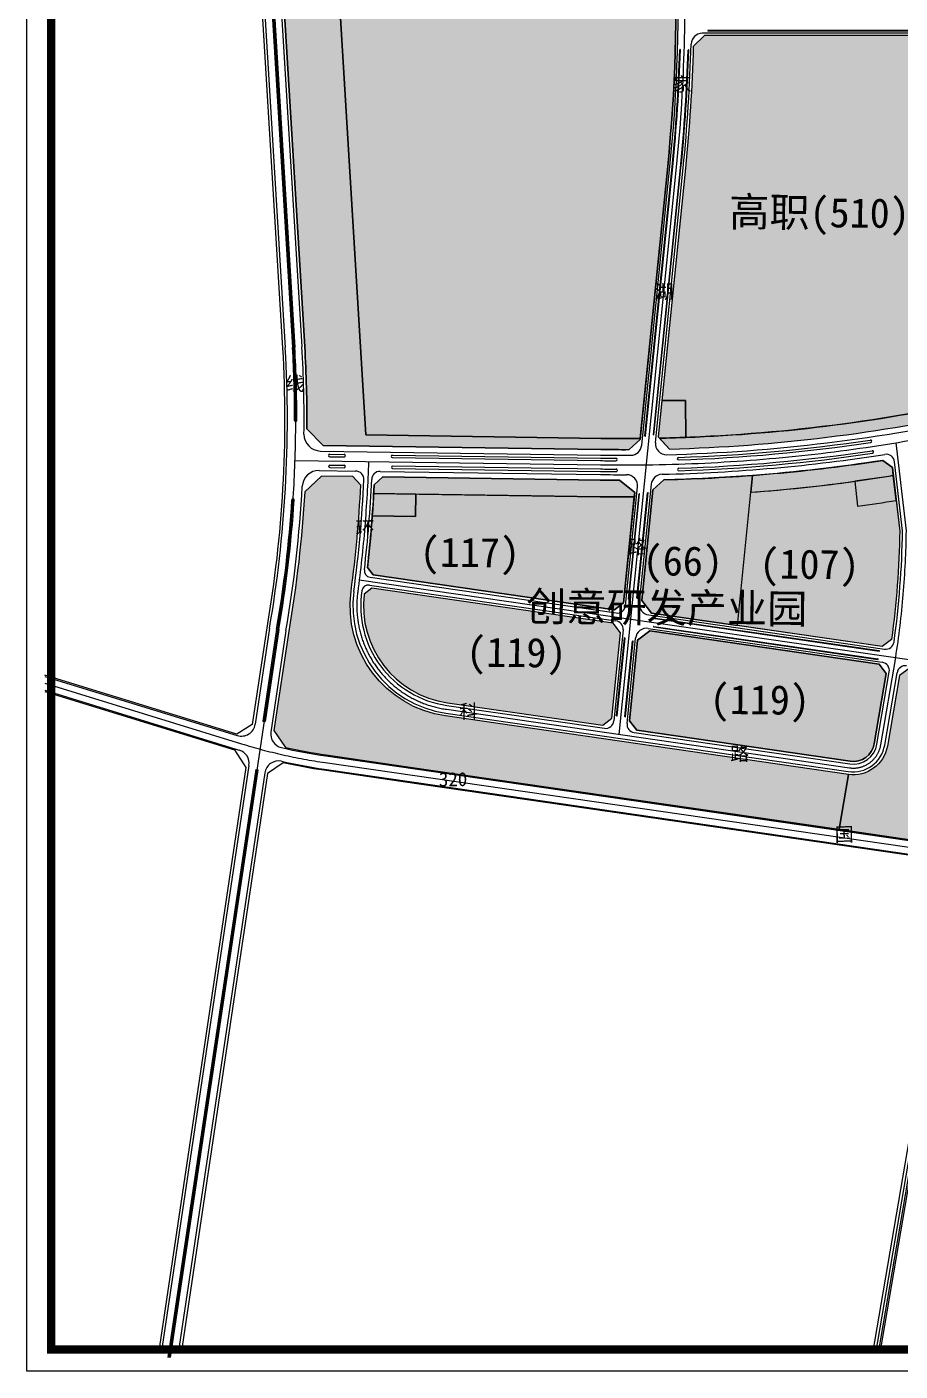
# Model space of a CAD drawing. Extents: x 2442 to 11417, y 1140 to 9206.
# Drawn here: x 2442 to 4011, y 2187 to 4603 of the extents above; entities that cross this region are included whole.
import ezdxf

# ---------------------------------------------------------------- set-up
doc = ezdxf.new("R2010")
doc.units = 0
doc.header["$LTSCALE"] = 1000
doc.header["$MEASUREMENT"] = 0
doc.linetypes.add('DASHDOT', pattern=[25.4, 12.7, -6.35, 0, -6.35])
for name, color, linetype in [('DIM2', 5, 'Continuous'), ('DL-ZX', 1, 'Continuous'), ('FGX', 212, 'Continuous'), ('RD-中线', 7, 'DASHDOT'), ('RD-侧石线', 5, 'Continuous'), ('RD-红线', 1, 'Continuous'), ('RD-绿线', 3, 'Continuous'), ('YD-A31', 231, 'Continuous'), ('YD-A35', 225, 'Continuous'), ('YD-B4', 12, 'Continuous'), ('YD-G1', 100, 'Continuous'), ('YD-G2', 94, 'Continuous'), ('YD-S4', 8, 'Continuous'), ('YD-U12', 144, 'Continuous'), ('路名', 7, 'Continuous')]:
    doc.layers.add(name, color=color, linetype=linetype)
doc.styles.add('黑体', font='simhei.ttf')

msp = doc.modelspace()

# ---------------------------------------------------------------- hatches: boundary and pattern name
at = {"layer": 'YD-A31'}
h = msp.add_hatch(color=256, dxfattribs=at)
edge = h.paths.add_edge_path()
edge.add_line((3558.585284545512, 5197.887576576709), (3509.135155843618, 5190.492437006981))
edge.add_line((3509.135155843618, 5190.49243700698), (3495.823913452194, 5279.502609605645))
edge.add_line((3495.823913452188, 5279.502609606111), (2969.610710485504, 5200.808778441872))
edge.add_line((2969.610710485562, 5200.808778441872), (3050.826518068214, 3869.657244376393))
edge.add_line((3050.826518068161, 3869.657244375927), (3473.213724212146, 3863.590166293617))
edge.add_arc((3515.618418771479, 6815.785636091588), 2952.500000002474, 269.1770724586641, 270.546703213423)
edge.add_line((3543.790070472653, 3863.420040834665), (3593.237200672465, 4352.417203145113))
edge.add_arc((624.3771106321674, 4652.626739585011), 2984.000000000568, 354.2259085061347, 370.0308786195967)
edge.add_arc((4563.233211290812, 5349.342333152264), 1016.000000001494, 188.5730148281504, 190.0308786196251, ccw=False)
msp.add_hatch(color=256, dxfattribs=at).paths.add_polyline_path([(4057.457015664057, 4587.616861819818), (3659.186792811452, 4587.61686181746), (3639.194554564418, 4568.176874188723, -0.01819516481727443), (3625.074842388854, 4349.197797930443), (3582.833538010555, 3931.461159022109), (3625.105280268719, 3931.859216208905), (3625.73166983243, 3865.33968302727, 0.0456264001239798), (4159.027055935872, 3934.244108431812, 0.01910047331727653), (4137.496531633828, 4066.926865055046, 0.002203088535694276), (4134.362494410832, 4082.116585676935, 0.001618776703882689), (4131.974429779491, 4093.259725606758), (4102.81886801019, 4227.18718957635, -0.04460732958945104)])
at = {"layer": 'YD-A35'}
h = msp.add_hatch(color=225, dxfattribs=at)
edge = h.paths.add_edge_path()
edge.add_arc((3515.618418779422, 6815.785636088871), 3102.499999997639, 277.7620589790832, 279.0554990185919)
edge.add_line((4003.924326803937, 3751.954114908836), (4010.249341163151, 3696.880891149918))
edge.add_arc((2412.25310929427, 3718.882135670405), 1598.147681482423, 352.20958613558923, 359.2112003846392, ccw=False)
edge.add_line((3995.650739691588, 3502.253522880126), (3978.634997697902, 3489.442259536278))
edge.add_line((3978.634997697964, 3489.442259535813), (3718.617363812791, 3527.175118872864))
edge.add_line((3718.617363812727, 3527.175118873329), (3742.84209618549, 3766.740596996499))
edge.add_arc((3515.618418773385, 6815.78563608695), 3057.49999999746, 274.2619694299257, 277.7798776300619)
edge.add_line((3929.504891962379, 3786.42856943192), (3934.640436027812, 3741.712312459601))
h = msp.add_hatch(color=225, dxfattribs=at)
edge = h.paths.add_edge_path()
edge.add_line((3140.352448293912, 3763.360482208958), (3139.77795624341, 3723.364607936624))
edge.add_line((3139.77795624341, 3723.364607936624), (3062.356348542757, 3724.476675092877))
edge.add_arc((703.3815243282243, 3898.17034627324), 2365.360799684876, 353.5237987503869, 355.78885386343865, ccw=False)
edge.add_line((3053.648461901799, 3631.380101259582), (3063.848540193989, 3618.151006786866))
edge.add_line((3063.848540193931, 3618.151006786865), (3497.561901133009, 3555.212024549429))
edge.add_line((3497.561901133067, 3555.21202454943), (3513.915507805828, 3567.981735107074))
edge.add_line((3513.915507805828, 3567.981735107073), (3533.164026692266, 3758.335979652645))
edge.add_arc((3515.61841877056, 6815.785636072022), 3057.499999983266, 269.17707245872623, 270.3287963370433, ccw=False)
edge.add_line((3471.70568257929, 3758.600996326875), (3140.352448293848, 3763.360482209423))
for points in [[(3495.145078414012, 3531.311356372265), (3061.411077281689, 3594.253333843474), (3047.774654685632, 3583.820074972078, 0.4073109622787364), (3197.222950512198, 3388.490178427678), (3476.603418923365, 3347.947451545017), (3492.957025595317, 3360.717162102187), (3508.480492696675, 3514.233277821658)], [(3985.917269204563, 3440.897835510158), (3973.594262394457, 3457.838568098366), (3561.077511484067, 3517.701571632394), (3539.272702587004, 3500.675290887783), (3524.655071337458, 3356.117251382008), (3537.990485620719, 3339.039172829543), (3921.465099437273, 3283.390663742952, 0.4069707687413057), (3964.381621994256, 3314.608947660121)]]:
    msp.add_hatch(color=225, dxfattribs=at).paths.add_polyline_path(points)
at = {"layer": 'YD-B4'}
msp.add_hatch(color=256, dxfattribs=at).paths.add_polyline_path([(3140.352448293961, 3763.36048220989), (3064.959136991753, 3764.443415357427, -0.004233193529557673), (3062.356348542693, 3724.476675093341), (3139.777956243357, 3723.364607936157)])
at = {"layer": 'YD-G1'}
msp.add_hatch(color=256, dxfattribs=at).paths.add_polyline_path([(3745.907665609859, 3797.056911478679, -0.0132188169069675), (3586.053416440369, 3789.105084544049), (3566.620145860315, 3771.122172294643), (3546.519389399462, 3572.339900603847), (3564.29994177522, 3549.569129202869), (3718.617363812727, 3527.175118873329)])
h = msp.add_hatch(color=256, dxfattribs=at)
edge = h.paths.add_edge_path()
edge.add_line((4092.727316166258, 3133.238839610737), (4121.670673075083, 3154.292780602499))
edge.add_line((4121.670673075083, 3154.292780602499), (4165.245526959803, 3409.82351908231))
edge.add_line((4165.245526959803, 3409.823519082311), (4148.814851214047, 3432.411162532645))
edge.add_line((4148.814851214043, 3432.41116253311), (4027.041801017258, 3450.082446227226))
edge.add_line((4027.04180101726, 3450.082446227226), (4009.67578687194, 3437.450081632448))
edge.add_line((4009.675786871943, 3437.450081631982), (3988.04009974086, 3310.574541791439))
edge.add_arc((3926.922365561946, 3320.996756952431), 62.00000000013843, 261.74307313457814, 350.3226184086337, ccw=False)
edge.add_line((3918.018405042745, 3259.639446979217), (3901.20321334423, 3161.0321547157))
edge.add_line((3901.203213344226, 3161.032154716165), (4092.727316166254, 3133.238839611202))
at = {"layer": 'YD-G2'}
h = msp.add_hatch(color=256, dxfattribs=at)
edge = h.paths.add_edge_path()
edge.add_line((2969.610710485449, 5200.808778441407), (3546.513272961409, 5287.083072954406))
edge.add_line((3546.513272961409, 5287.083072954405), (3526.30596168661, 5304.28352922657))
edge.add_line((3526.305961686612, 5304.283529226571), (2898.778017591547, 5210.438339093942))
edge.add_line((2898.778017591605, 5210.438339093942), (2870.934913630828, 5176.05693929113))
edge.add_line((2870.934913630774, 5176.056939290665), (2940.963080418267, 4028.274205591572))
edge.add_arc((703.3815243322351, 3898.170346273744), 2241.360799680825, -0.43938516227399305, 3.327708141860228, ccw=False)
edge.add_line((2944.676417982184, 3880.982151360487), (2973.959911887732, 3850.759276535691))
edge.add_line((2973.959911887787, 3850.759276536157), (3472.926478186837, 3843.592229157449))
edge.add_arc((3515.618418783488, 6815.78563608984), 2972.500000000874, 269.1770724584416, 270.1563566608777)
edge.add_line((3523.730178524678, 3843.296704342414), (3543.574198003202, 3861.285214716956))
edge.add_line((3543.574198003202, 3861.285214716956), (3543.790070472653, 3863.420040834665))
edge.add_arc((3515.618418771479, 6815.785636091588), 2952.500000002474, 269.17707245866416, 270.54670321342303, ccw=False)
edge.add_line((3473.213724212146, 3863.590166293617), (3050.826518068096, 3869.657244376857))
edge.add_line((3050.826518068036, 3869.657244376857), (2969.610710485396, 5200.80877844094))
for points in [[(4122.361155743059, 4231.441480370626, -0.04214966606295733), (4078.25539654764, 4568.533606808019), (4058.276418129213, 4587.616861820342), (4057.457015664173, 4587.616861819819, 0.04460732958944938), (4102.81886801019, 4227.18718957635), (4131.974429781738, 4093.259725597, -0.02292402563229012), (4159.027055935814, 3934.244108431811, -0.04963469878293929), (3578.521658993226, 3863.955791336897), (3596.698275860084, 3844.391635493696, 0.04775161387434537), (4158.913656457469, 3913.729901413661), (4178.307400887757, 3941.260729788074, 0.02227697291080162), (4151.516717514733, 4097.514016390348)], [(3998.784966510349, 3796.703600578541), (3997.143940398757, 3810.992358375316), (3979.941333598254, 3824.10375447785, -0.0194616509331208), (3745.907665609859, 3797.056911478679), (3742.842096185435, 3766.740596996033, 0.02107974483076103)], [(3024.249237280788, 3589.069305714054, 0.02039870655863223), (3041.719407693219, 3779.231969283991), (3027.300178255386, 3794.98743507563), (2971.145404504896, 3795.794030049461), (2940.932588732416, 3767.543134148073, -0.02815240625915162), (2912.092986437059, 3516.998585104364), (2885.506858630901, 3338.756950620435), (2906.146934584352, 3308.273955944189, 0.01889176761431053), (2979.400792532222, 3294.800932473993), (3122.110382334289, 3274.091410594714), (3901.203213344226, 3161.032154716165), (3918.018405042798, 3259.639446979683), (3193.77625611696, 3364.738961664868, -0.4107889933905592)], [(3506.363640348354, 3788.299781608805, -0.002826478982803102), (3472.136551617195, 3788.597902031126), (3080.983782502004, 3794.216335444968), (3065.787034133895, 3779.967470142745, -0.001643106301509118), (3064.959136991753, 3764.443415357427), (3471.705682579295, 3758.600996326409, 0.005025385741514705), (3533.164026692266, 3758.335979652646), (3533.9667051459, 3766.273902127131)]]:
    msp.add_hatch(color=256, dxfattribs=at).paths.add_polyline_path(points)
at = {"layer": 'YD-S4'}
msp.add_hatch(color=256, dxfattribs=at).paths.add_polyline_path([(3625.105280268905, 3931.859216207975), (3582.833538010545, 3931.461159023041), (3576.254216686782, 3866.396322211852), (3578.521658994041, 3863.955791336905, 0.003999241765524572), (3625.73166983243, 3865.33968302727)])
at = {"layer": 'YD-U12'}
msp.add_hatch(color=256, dxfattribs=at).paths.add_polyline_path([(3998.784966510291, 3796.70360057854, -0.005726915751329637), (3929.504891962379, 3786.42856943192), (3934.640436027812, 3741.712312459601, 0.005643756762126943), (4003.924326803995, 3751.954114908837)])

# ---------------------------------------------------------------- linework, layer by layer
at = {"layer": 'DL-ZX', "color": 0}
msp.add_lwpolyline([(2441.528672713594, 9205.760137742089), (10646.55832251512, 9205.760137742089), (10646.55832251512, 2187.230568736437), (2441.528672713594, 2187.230568736437)], close=True, dxfattribs=at)
at = {"layer": 'DL-ZX', "color": 7, "const_width": 15}
msp.add_lwpolyline([(10616.09890074283, 9151.603718733415), (2485.33138872683, 9151.603718733415), (2485.33138872683, 2226.168721266091), (10616.09890074283, 2226.168721266091)], close=True, dxfattribs=at)
at = {"layer": 'FGX'}
for points in [[(3558.585284545512, 5197.887576576709), (3509.135155843618, 5190.49243700698), (3509.135155843618, 5190.49243700698), (3495.823913452194, 5279.502609605645), (3495.823913452188, 5279.502609606111), (2969.610710485504, 5200.808778441871), (2969.610710485562, 5200.808778441872), (3050.826518068216, 3869.657244376393), (3050.826518068161, 3869.657244375927), (3473.213724212146, 3863.590166293617), (3473.213724212141, 3863.590166294082, 0.005976212697302445), (3543.790070472647, 3863.42004083513), (3543.790070472653, 3863.420040834665), (3593.237200672465, 4352.417203145113), (3593.237200672465, 4352.417203145113, 0.06907172312583726), (3562.763761722694, 5172.376572385646), (3562.763761722577, 5172.376572385645, -0.006361216601999641), (3558.585284545512, 5197.887576576709)], [(2870.934913630774, 5176.056939290665), (2940.963080418269, 4028.274205591572), (2940.963080418263, 4028.274205592038, -0.01643852580764472), (2944.676417982238, 3880.982151360954), (2944.676417982184, 3880.982151360487), (2973.959911887732, 3850.759276535691), (2973.959911887787, 3850.759276536157), (3472.926478186837, 3843.592229157449), (3472.926478186837, 3843.592229157449, 0.004272959416525003), (3523.730178524673, 3843.29670434288), (3523.730178524678, 3843.296704342414), (3543.574198003202, 3861.285214716956), (3543.574198003202, 3861.285214716956), (3543.790070472653, 3863.420040834665), (3543.790070472647, 3863.42004083513, -0.005976212697302445), (3473.213724212141, 3863.590166294082), (3473.213724212146, 3863.590166293617), (3050.826518068094, 3869.657244376858), (3050.826518068036, 3869.657244376857), (2969.610710485396, 5200.80877844094)], [(3934.640436027748, 3741.712312460066, 0.005643756762121582), (4003.924326803874, 3751.954114909302), (4003.924326803937, 3751.954114908836), (4010.249341163151, 3696.880891149918), (4010.249341163151, 3696.880891149918, -0.03055981336521982), (3995.65073969165, 3502.253522879661), (3995.650739691588, 3502.253522880126), (3978.634997697902, 3489.442259536278), (3978.634997697964, 3489.442259535813), (3718.617363812791, 3527.175118872864), (3718.617363812727, 3527.175118873329), (3742.84209618549, 3766.740596996499), (3742.842096185672, 3766.74059699557, 0.01535097588010118), (3929.504891962501, 3786.428569431455), (3929.504891962379, 3786.42856943192), (3934.640436027812, 3741.712312459601)], [(3140.352448293912, 3763.360482208958), (3139.77795624341, 3723.364607936624), (3139.77795624341, 3723.364607936624), (3062.356348542757, 3724.476675092876), (3062.356348542751, 3724.476675093342, -0.009883489164081223), (3053.648461901852, 3631.380101260048), (3053.648461901799, 3631.380101259582), (3063.848540193989, 3618.151006786866), (3063.848540193931, 3618.151006786865), (3497.561901133009, 3555.21202454943), (3497.561901133067, 3555.21202454943), (3513.915507805828, 3567.981735107073), (3513.915507805828, 3567.981735107073), (3533.164026692266, 3758.335979652646), (3533.164026692266, 3758.335979652646, -0.005025385741514778), (3471.705682579353, 3758.60099632641), (3471.70568257929, 3758.600996326875), (3140.352448293848, 3763.360482209423)], [(4092.727316166258, 3133.238839610737), (4121.670673075083, 3154.292780602499), (4121.670673075083, 3154.292780602499), (4165.245526959803, 3409.823519082311), (4165.245526959803, 3409.823519082311), (4148.814851214047, 3432.411162532645), (4148.814851214043, 3432.41116253311), (4027.04180101726, 3450.082446227226), (4027.04180101726, 3450.082446227226), (4009.675786871938, 3437.450081632448), (4009.675786871943, 3437.450081631982), (3988.04009974086, 3310.574541791439), (3988.040099740854, 3310.574541791905, -0.4069707687404875), (3918.01840504274, 3259.639446979682), (3918.018405042745, 3259.639446979217), (3901.20321334423, 3161.0321547157), (3901.203213344226, 3161.032154716165), (4092.727316166254, 3133.238839611203)]]:
    msp.add_lwpolyline(points, format="xyb", dxfattribs=at)
for points in [[(4122.361155743059, 4231.441480370626, -0.04214966606295733), (4078.25539654764, 4568.533606808019), (4058.276418129213, 4587.616861820342), (4057.457015664173, 4587.616861819819, 0.04460732958944938), (4102.81886801019, 4227.18718957635), (4131.974429781738, 4093.259725597, -0.02292402563229012), (4159.027055935814, 3934.244108431811, -0.04963469878293929), (3578.521658993226, 3863.955791336897), (3596.698275860084, 3844.391635493696, 0.04775161387434537), (4158.913656457469, 3913.729901413661), (4178.307400887757, 3941.260729788074, 0.02227697291080162), (4151.516717514733, 4097.514016390348), (4122.361155743059, 4231.441480370626, -0.04214966606295733)], [(4057.457015664057, 4587.616861819818), (3659.186792811452, 4587.61686181746), (3639.194554564418, 4568.176874188723, -0.01819516481727443), (3625.074842388854, 4349.197797930443), (3582.833538010555, 3931.461159022109), (3625.105280268719, 3931.859216208905), (3625.73166983243, 3865.33968302727, 0.0456264001239798), (4159.027055935872, 3934.244108431812, 0.01910047331727653), (4137.496531633828, 4066.926865055046, 0.002203088535694276), (4134.362494410832, 4082.116585676935, 0.001618776703882689), (4131.974429779491, 4093.259725606758), (4102.81886801019, 4227.18718957635, -0.04460732958945104), (4057.457015664057, 4587.616861819818)], [(3625.105280268905, 3931.859216207975), (3582.833538010545, 3931.461159023041), (3576.254216686782, 3866.396322211852), (3578.521658994041, 3863.955791336905, 0.003999241765524572), (3625.73166983243, 3865.33968302727), (3625.105280268905, 3931.859216207975)], [(3998.784966510349, 3796.703600578541), (3997.143940398757, 3810.992358375316), (3979.941333598254, 3824.10375447785, -0.0194616509331208), (3745.907665609859, 3797.056911478679), (3742.842096185435, 3766.740596996033, 0.02107974483076103), (3998.784966510349, 3796.703600578541)], [(3024.249237280788, 3589.069305714054, 0.02039870655863223), (3041.719407693219, 3779.231969283991), (3027.300178255386, 3794.98743507563), (2971.145404504896, 3795.794030049461), (2940.932588732416, 3767.543134148073, -0.02815240625915162), (2912.092986437059, 3516.998585104364), (2885.506858630901, 3338.756950620435), (2906.146934584352, 3308.273955944189, 0.01889176761431053), (2979.400792532222, 3294.800932473993), (3122.110382334289, 3274.091410594714), (3901.203213344226, 3161.032154716165), (3918.018405042798, 3259.639446979683), (3193.77625611696, 3364.738961664868, -0.4107889933905592), (3024.249237280788, 3589.069305714054, 0.02039870655863223)], [(3506.363640348354, 3788.299781608805, -0.002826478982803102), (3472.136551617195, 3788.597902031126), (3080.983782502004, 3794.216335444968), (3065.787034133895, 3779.967470142745, -0.001643106301509118), (3064.959136991753, 3764.443415357427), (3471.705682579295, 3758.600996326409, 0.005025385741514705), (3533.164026692266, 3758.335979652646), (3533.9667051459, 3766.273902127131), (3506.363640348354, 3788.299781608805, -0.002826478982803102)], [(3745.907665609859, 3797.056911478679, -0.0132188169069675), (3586.053416440369, 3789.105084544049), (3566.620145860315, 3771.122172294643), (3546.519389399462, 3572.339900603847), (3564.29994177522, 3549.569129202869), (3718.617363812727, 3527.175118873329), (3745.907665609859, 3797.056911478679, -0.0132188169069675)], [(3998.784966510291, 3796.70360057854, -0.005726915751329637), (3929.504891962379, 3786.42856943192), (3934.640436027812, 3741.712312459601, 0.005643756762126943), (4003.924326803995, 3751.954114908837), (3998.784966510291, 3796.70360057854, -0.005726915751329637)], [(3140.352448293961, 3763.36048220989), (3064.959136991753, 3764.443415357427, -0.004233193529557673), (3062.356348542693, 3724.476675093341), (3139.777956243357, 3723.364607936157), (3140.352448293961, 3763.36048220989)], [(3495.145078414012, 3531.311356372265), (3061.411077281689, 3594.253333843474), (3047.774654685632, 3583.820074972078, 0.4073109622787364), (3197.222950512198, 3388.490178427678), (3476.603418923365, 3347.947451545017), (3492.957025595317, 3360.717162102187), (3508.480492696675, 3514.233277821658), (3495.145078414012, 3531.311356372265)], [(3985.917269204563, 3440.897835510158), (3973.594262394457, 3457.838568098366), (3561.077511484067, 3517.701571632394), (3539.272702587004, 3500.675290887783), (3524.655071337458, 3356.117251382008), (3537.990485620719, 3339.039172829543), (3921.465099437273, 3283.390663742952, 0.4069707687413057), (3964.381621994256, 3314.608947660121), (3985.917269204563, 3440.897835510158)]]:
    msp.add_lwpolyline(points, format="xyb", close=True, dxfattribs=at)
at = {"layer": 'RD-中线'}
for points in [[(2474.22921861312, 7430.195455579121), (2888.53244534439, 6575.107449288524, -0.182062166676204), (2953.764189432582, 5987.650328968844), (2878.62222904577, 5638.857778930976, 0.07876266502510072), (2843.935880535926, 5290.163648418185), (2920.998457508027, 4027.084814333143, -0.05732828391942588), (2892.34557485002, 3520.175388721957), (2697.149811940973, 2211.522542407043)], [(3506.088540911709, 3331.542978097759), (3609.156021530518, 4350.80750053731, 0.06907172312583656), (3578.519186125182, 5175.163434759743, -0.1115397572541346), (3599.262702654321, 5615.35146548033), (3602.16558569458, 5623.331290456298, 0.2147753296123023), (3553.445069890651, 6278.498058311632), (3496.9778456893, 6382.514890815672, -0.02338428064754067), (3456.265024745328, 6466.670097476072, -0.01472340637238812)], [(2923.503091170869, 3823.981190618435), (3472.53151490199, 3816.095065594054, 0.1250792843791199), (4909.914089057045, 4159.483773761713), (5882.892624490885, 4669.457301993647, -0.03780887767031432), (6298.908532245356, 4848.881694417151), (6889.242938805907, 5052.146000004884)], [(2923.503091170869, 3823.981190618435), (3472.53151490199, 3816.095065594054, 0.1250792843791196), (4909.914089057045, 4159.483773761713), (5882.89262453531, 4669.457302016891, -0.03780887767031432), (6298.908532245356, 4848.881694417151), (6889.242938805907, 5052.146000004884)], [(4003.008462378079, 3469.737673925, 0.03553242138024374), (4022.258635767836, 3697.486787864419), (4004.074752895147, 3855.817661659632)], [(3527.047023122024, 3538.807551104972), (4200.800247632407, 3441.034814432208), (4685.674023662745, 3395.651613114417), (5287.207692747728, 3395.651613119048, -0.1144527239812217), (5500.467218360032, 3343.394077384464, -0.1144527239812217)]]:
    msp.add_lwpolyline(points, format="xyb", dxfattribs=at)
at = {"layer": 'RD-中线', "flags": 128}
for points in [[(3055.512064928991, 3822.085042393536, -0.02502224190127004), (3036.144205608249, 3587.48509345312, 0.4107889933905595), (3195.499603314316, 3376.61457004627), (3919.741752240037, 3271.515055361085, 0.4069707687406531), (3976.210860867557, 3312.59174472578), (4003.008462378079, 3469.737673925)], [(2473.781300400035, 3423.34670593443), (2827.192001638059, 3314.716395391139, 0.03854414096295761), (2977.390220797521, 3280.946056030068), (4867.223168135064, 3006.7000377655, -0.03123180091966764), (4989.375704396934, 2981.103904398325), (5508.260216179033, 2838.058449315246, -0.02985394443091635), (5621.182652969297, 2799.545253209335), (5668.479174415611, 2780.193431373749)]]:
    msp.add_lwpolyline(points, format="xyb", dxfattribs=at)
msp.add_lwpolyline([(3038.98708244276, 3609.633120949492), (3527.047023122024, 3538.807551104972)], dxfattribs=at)
at = {"layer": 'RD-侧石线'}
for p, q in [((2828.962408098532, 5289.271691002309), (2906.024985157064, 4026.192855442629)), ((2865.359145400073, 5185.341566362151), (2935.971929844245, 4027.976773285526)), ((4063.101556667931, 4591.616861820334), (3655.294694418793, 4591.616861818559)), ((3546.584308297563, 3851.294180734004), (3597.216905886909, 4352.014777492812)), ((3571.208809182597, 3856.259705588729), (3621.095137174132, 4349.600223581343)), ((3517.44111240766, 3563.088575408826), (3538.998459935028, 3776.275503047267)), ((3563.604246271556, 3781.055954247805), (3542.068973083049, 3568.087326215838)), ((3057.139320428625, 3599.925609153551), (3500.240560198614, 3535.624290364196)), ((3058.328852051047, 3613.89963209763), (3500.363033856514, 3549.753161127498)), ((3559.095253826894, 3546.282517319757), (3983.03602730206, 3484.761699160448)), ((2877.535115988894, 3522.558660811967), (2851.764436209447, 3349.784042441374)), ((2907.156119370964, 3517.792691026475), (2880.020050346026, 3335.864080295471)), ((3513.01027075451, 3519.270683691535), (3496.48263019665, 3355.824002401141)), ((3520.125293277426, 3351.079845455762), (3535.624112503705, 3504.352211075847)), ((3558.394883905145, 3522.132763451727), (3978.843903421066, 3461.118656544041)), ((2473.781300400035, 3435.900797165423), (2819.692718633924, 3329.575593510432)), ((3969.310471515842, 3313.768446387448), (3991.476268015953, 3443.752642399478)), ((3983.275233797347, 3312.376672104208), (4005.460453223186, 3442.47476762938)), ((2473.781300400035, 3410.792614702304), (2823.34211977317, 3303.345669182516)), ((3196.504889179387, 3383.542008269375), (3479.404551645572, 3342.488588118882)), ((3194.494317449238, 3369.687131824096), (3917.771067789276, 3264.727712441161)), ((3532.895003833259, 3334.726238783565), (3920.747038090729, 3278.442493535621)), ((2979.113567994824, 3292.821664411004), (3139.459144518572, 3269.552869161583)), ((2840.723313068607, 3275.760933491048), (2683.144854028498, 2219.30614234414)), ((2869.071895256126, 3262.464257950695), (2713.476738918269, 2219.30614234414)), ((2975.666873600174, 3269.070447647734), (3137.414325611477, 3245.598217077569)), ((3139.459144518572, 3269.552869161583), (4097.946589667457, 3130.460487605766)), ((3137.414325611477, 3245.598217077569), (4092.683961133853, 3106.972792921136)), ((3967.302517202004, 2219.30614234414), (4113.737902125555, 3078.029436012602))]:
    msp.add_line(p, q, dxfattribs=at)
at = {"layer": 'RD-侧石线', "linetype": 'ByBlock'}
for p, q in [((2969.146469128247, 3840.827384244208), (3472.782855174191, 3833.593260588435)), ((4015.253253936868, 3697.132999636772), (4000.946212128869, 3821.707406915721)), ((2966.870356706781, 3805.85646744451), (3032.443069065695, 3804.914595247214)), ((3076.4607698536, 3804.282334553903), (3472.280174629846, 3798.596870599675))]:
    msp.add_line(p, q, dxfattribs=at)
at = {"layer": 'RD-侧石线'}
for centre, radius, start, end in [((624.3771106318818, 4652.626739584543), 2988.000000000827, 354.22590851645, 10.03087861061365), ((3655.294694418913, 4571.61686181799), 20, 90.0000000005211, 178.4689721262813), ((624.377110633628, 4652.626739584559), 3011.999999999091, 354.22590851645, 358.4689721262813), ((703.381524332066, 3898.170346273277), 2206.360799681058, 350.1982048655472, 3.326415012835716), ((703.3815243317204, 3898.170346272808), 2236.360799681417, 359.3086486464102, 3.327523420198726), ((2969.577338166211, 3870.824289948458), 30.00000000006209, 179.3086486464102, 269.1770724602371), ((3526.685782224889, 3853.306308994105), 20, 270.21404715358, 354.22590851645), ((3591.10733525521, 3854.247577328627), 20, 174.22590851645, 271.4601399189964), ((2966.439487668942, 3775.859561739329), 30.00000000022183, 89.17707246023713, 176.9063628338326), ((3032.227634546653, 3789.916142395553), 15, 357.3385758068438, 89.17707246023713), ((3076.245335334739, 3789.283881701313), 15, 89.17707246023713, 177.3726425762858), ((3519.099933862351, 3778.287631307833), 20, 354.22590851645, 90.0656711636087), ((3583.502820013753, 3779.044297406546), 20, 91.28059705000283, 174.227265919738), ((703.3815243313675, 3898.17034627327), 2236.360799681766, 350.2070768898842, 356.9063628338326), ((703.3815243288554, 3898.170346274178), 2346.360799684262, 352.4137975815895, 357.3385758068438), ((703.3815243317749, 3898.170346273274), 2360.360799681309, 353.406741428105, 357.3726425762857), ((3060.052199248335, 3625.775240479963), 12, 173.406741428105, 261.7430731345999), ((3055.415973229701, 3588.050000771668), 12, 81.74307312807046, 171.3613345731983), ((3222.498709405143, 3562.66576802793), 194.9999999998558, 172.4137975815895, 261.7430731345999), ((3222.498709405376, 3562.665768027933), 181.000000000096, 171.3613345731983, 261.7430731345999), ((3502.517217853176, 3564.597671604717), 15, 261.7430731345999, 354.22590851645), ((3561.967499155719, 3566.075197956203), 19.99999999999817, 174.22590851645, 261.7430731345999), ((3498.086376200026, 3520.779779887425), 15, 354.22590851645, 81.74307312807046), ((3555.522638576434, 3502.340082815747), 20.00000000000474, 81.74307313459984, 174.22590851645), ((3985.190211298832, 3499.606209638133), 15, 261.7430731345999, 352.0638054834559), ((3976.689719424405, 3446.274146066823), 15, 350.3226184009885, 81.74307313459984), ((4020.24700181474, 3439.95326396157), 15, 81.74307312807046, 170.3226184009885), ((2827.037980774046, 3353.472185822336), 24.99999999985573, 252.9137774034906, 351.5164335856212), ((2904.746505781537, 3332.175936914976), 25.00000000009788, 171.5164335856212, 257.022707011712), ((3481.558735642175, 3357.3330985961), 15, 261.7430731345999, 354.22590851645), ((3535.049187831846, 3349.570749260336), 15, 174.22590851645, 261.7430731280705), ((3926.100579242839, 3322.126486286155), 58.00000000014002, 261.7430731345999, 350.3226184009885), ((3926.922365553286, 3320.99675690252), 42.9999999996419, 261.7430731280705, 350.3226184009885), ((2815.996857633218, 3279.449076871079), 24.99999999986794, 351.5164335856212, 72.91377740349058), ((3121.002487237804, 4270.580087844444), 987.9999999996061, 257.0227070149225, 261.7430731345999), ((2893.798350691646, 3258.776114569268), 24.99999999992768, 77.34396799135615, 171.5164335856212), ((3121.002487237047, 4270.580087844437), 1011.999999999621, 257.3439679913562, 261.7430731345999)]:
    msp.add_arc(centre, radius, start, end, dxfattribs=at)
at = {"layer": 'RD-侧石线', "linetype": 'ByBlock'}
for centre, radius, start, end in [((3515.618418763066, 6815.785636088714), 2982.499999999974, 271.4601399189964, 282.5773246142954), ((3515.618418766437, 6815.785636089212), 2982.500000000543, 269.1770724602371, 270.21404715358), ((3515.618418768247, 6815.785636088764), 3017.499999999456, 271.2805970500028, 278.9242216283828), ((3986.044168530367, 3819.995946547788), 15, 6.55156478246991, 98.92422162838275), ((3515.61841877722, 6815.785636087918), 3017.499999999045, 269.1770724602371, 270.0656711636087), ((2412.253109296136, 3718.882135669957), 1603.147681480535, 352.0638054834559, 359.2226717750046)]:
    msp.add_arc(centre, radius, start, end, dxfattribs=at)
at = {"layer": 'RD-红线'}
for points in [[(2734.396221942574, 6847.363691942151), (2870.619719579034, 6566.209523961122, -0.18224091502655), (2934.292004995452, 5992.230245636638), (2859.163395641284, 5643.499668189203, 0.07867110388269627), (2823.971252551695, 5288.974340203193), (2901.033826710158, 4025.895552182439, -0.05735108977643474), (2872.598315560455, 3523.353213494048), (2846.640415959344, 3349.323415456922), (2819.033750314096, 3331.870493735122), (2473.781300400035, 3437.993145703835)], [(3549.315181495804, 5284.698089392546), (3549.571611610016, 5280.449943620541, 0.02680950020979612), (3562.763761722572, 5172.376572386111, -0.06907172312583666), (3593.237200672402, 4352.417203145577), (3543.574198003202, 3861.285214716956), (3523.730178524678, 3843.296704342414, -0.004272959416524886), (3472.926478186779, 3843.592229157449), (2973.959911887907, 3850.759276535693), (2944.676417982184, 3880.982151360487, 0.01643851321423978), (2940.963086970267, 4028.274092907405)], [(3962.230339639142, 2219.30614234414), (4108.557407173081, 3077.394243462807), (4088.019062490912, 3105.628797776191), (3117.587847019649, 3246.454417954722), (2975.379649067379, 3267.091179583857, -0.01839528839223849), (2902.010640520679, 3280.510104928766), (2873.980900668255, 3261.483358871566), (2718.532053066576, 2219.30614234414)]]:
    msp.add_lwpolyline(points, format="xyb", dxfattribs=at)
for points in [[(2940.963087292168, 4028.274092925854), (2870.93491363089, 5176.056939290665), (2898.778017591379, 5210.438339093008), (3520.931583656984, 5303.479804814138), (3526.305961686548, 5304.283529227036)], [(2473.781300400035, 3408.700266164351), (2814.847948759234, 3303.864233193541), (2835.094978204183, 3271.919225147247), (2678.089539880306, 2219.30614234414)]]:
    msp.add_lwpolyline(points, dxfattribs=at)
for points in [[(4158.913656457469, 3913.729901413661), (4178.307400887757, 3941.260729788074, 0.0222769729108689), (4151.516717514553, 4097.514016390812), (4122.361155743059, 4231.441480370626, -0.04214966606295733), (4078.25539654764, 4568.533606808019), (4058.276418129451, 4587.616861819878), (3659.186792811792, 4587.616861818394), (3639.194554564418, 4568.176874188723, -0.0181951648173911), (3625.074842388694, 4349.197797929044), (3576.254216686732, 3866.396322210921), (3596.698275860084, 3844.391635493696, 0.04775161387434537)], [(3979.941333598254, 3824.10375447785), (3997.143940398699, 3810.992358375315), (4010.249341163151, 3696.880891149918, -0.03055981336521991), (3995.650739691588, 3502.253522880126), (3978.634997698138, 3489.442259535815), (3564.299941775404, 3549.56912920194), (3546.519389399407, 3572.339900603381), (3566.620145860368, 3771.12217229511), (3586.053416440369, 3789.105084544049, 0.03268887738069506)], [(4121.670673075025, 3154.292780602498), (4165.245526959923, 3409.823519081846), (4148.81485121416, 3432.411162533111), (4027.041801017196, 3450.082446227691), (4009.675786872054, 3437.450081632448), (3988.04009974086, 3310.574541791439, -0.4069707687405312), (3918.018405042745, 3259.639446979217), (3193.77625611696, 3364.738961664868, -0.4107889933905592), (3024.249237280788, 3589.069305714054, 0.02039870655863223), (3041.719407693219, 3779.231969283991), (3027.30017825492, 3794.987435075626), (2971.145404504783, 3795.794030048994), (2940.932588732416, 3767.543134148073, -0.02815240625946804), (2912.092986436561, 3516.998585101565), (2885.506858631012, 3338.756950620902), (2906.146934584352, 3308.273955944189, 0.0188917676131712), (2979.400792527733, 3294.800932474881), (3122.110382334289, 3274.091410594714), (4092.727316166374, 3133.238839610738)], [(3497.561901133358, 3555.212024549433), (3063.848540193922, 3618.151006787796), (3053.648461901741, 3631.380101259582, 0.0157607452329232), (3065.787034133895, 3779.967470142745), (3080.983782501891, 3794.216335444502), (3472.136551617195, 3788.597902031126, 0.002826478982803102), (3506.363640348354, 3788.299781608805), (3533.966705145904, 3766.273902126666), (3513.915507805828, 3567.981735107073)], [(3508.480492696621, 3514.233277821191), (3495.145078414658, 3531.311356371807), (3061.411077280642, 3594.253333843464), (3047.774654685632, 3583.820074972078, 0.407310962277847), (3197.222950511557, 3388.490178427672), (3476.603418922967, 3347.947451544082), (3492.957025595375, 3360.717162102188)], [(3539.272702587063, 3500.675290887783), (3561.077511483723, 3517.701571631926), (3973.594262395334, 3457.838568097909), (3985.91726920463, 3440.897835509227), (3964.381621994256, 3314.608947660121, -0.4069707687413056), (3921.465099437273, 3283.390663742952), (3537.990485619264, 3339.039172829529), (3524.655071337234, 3356.117251381074)]]:
    msp.add_lwpolyline(points, format="xyb", close=True, dxfattribs=at)
msp.add_lwpolyline([(3537.990485619255, 3339.03917283046), (3524.655071337225, 3356.117251382006)], close=True, dxfattribs=at)
at = {"layer": 'RD-绿线'}
for p, q in [((2848.772264575109, 5178.052301094631), (2919.001994785222, 4026.96588227321)), ((2852.764840442391, 5178.295894903678), (2922.994920152018, 4027.203747680828)), ((4047.433932756578, 4596.616861819318), (3665.724005794535, 4596.616861816285)), ((4047.433932756596, 4595.616861819033), (3665.724005794553, 4595.616861816)), ((3552.291958104772, 3867.979905515195), (3601.196611106299, 4351.612351838462)), ((3553.28688440841, 3867.879299102356), (3602.191537409941, 4351.511745425158)), ((3567.59595830525, 3870.22978545336), (3616.120505660778, 4350.103255643545)), ((3568.590884608888, 3870.129179040521), (3617.115431964419, 4350.00264923024)), ((2919.001994785222, 4026.96588227321), (2919.002327832059, 4026.960152867678)), ((2986.094477799445, 3835.083379377915), (3011.632439804016, 3834.716557638616)), ((2986.106604209777, 3830.582741004641), (3011.630033350177, 3830.216128012495)), ((3098.525567508921, 3833.468443626692), (3472.703862523476, 3828.093827873065)), ((3098.584547847458, 3828.967132253841), (3472.639232167794, 3823.594292017473)), ((2986.147025577846, 3815.580613093729), (3011.622011837446, 3815.214695924339)), ((2986.159151988179, 3811.079974720454), (3011.619605383607, 3810.714266298217)), ((3098.781148975844, 3813.962761010692), (3472.423797648858, 3808.595839164881)), ((3098.840129314382, 3809.461449637841), (3472.359167293176, 3804.096303309291)), ((3522.65286968428, 3574.870273613034), (3541.752833179558, 3763.755410362784)), ((3523.647795987919, 3574.769667200195), (3542.747759483196, 3763.654803949944)), ((3537.939831804058, 3576.951658977771), (3557.017261728115, 3765.613954637534)), ((3538.934758107698, 3576.851052564932), (3558.012188031753, 3765.513348224695)), ((3570.579400429611, 3539.56360496536), (3973.227539381742, 3481.1327002527)), ((3570.723012696009, 3540.553238996833), (3973.371151648198, 3482.122334284173)), ((2890.370842033713, 3520.493125019607), (2865.743700431682, 3355.385140737566)), ((2894.320309189217, 3519.857662634967), (2869.699933301328, 3354.795037796641)), ((3501.452052014356, 3365.209174219996), (3515.542473456397, 3504.553481428267)), ((3502.446978318054, 3365.108567807157), (3516.537399760095, 3504.452875015429)), ((3568.425216432879, 3524.719094487668), (3971.073355385181, 3466.288189775476)), ((3568.568828699277, 3525.708728519141), (3971.216967651637, 3467.277823806949)), ((3516.37594656884, 3363.700078024613), (3530.054132850637, 3498.967670916472)), ((3517.370872872536, 3363.599471611774), (3531.049059154333, 3498.867064503634)), ((2865.743700431682, 3355.385140737566), (2869.699933301328, 3354.795037796641)), ((2852.782121525281, 3268.48670157183), (2695.124794973774, 2211.503158182895)), ((2856.738354394987, 3267.896598630906), (2699.174828908272, 2211.541926630218)), ((2852.782121525281, 3268.48670157183), (2856.738354394987, 3267.896598630906)), ((3972.622177909472, 2223.731843372918), (4116.549745270244, 3067.748846232665)), ((3975.670460302494, 2223.761022677903), (4119.507054988613, 3067.244545499205))]:
    msp.add_line(p, q, dxfattribs=at)
for centre, radius, start, end in [((3665.724005794544, 4596.116861816143), 0.5000000001422511, 90.00000000072953, 270.0000000007295), ((624.3771106372678, 4652.626739573684), 2991.999999999383, 354.2259085162427, 358.262060402094), ((624.3771106350559, 4652.626739573663), 2993.00000000162, 354.2259085162427, 358.2622500908209), ((3615.50070147495, 4561.874801267993), 0.5000245380326569, 358.8297827913823, 178.8297827913823), ((624.3771106381992, 4652.626739573693), 3006.999999998414, 354.2259085162427, 358.2648924867083), ((624.3771106361037, 4652.626739573673), 3008.000000000536, 354.2259085162427, 358.26508030599), ((3630.498305313089, 4561.568445648429), 0.5000242938624139, 358.829782871493, 178.829782871493), ((703.3815243416684, 3898.170346262195), 2219.3607996775, 359.9395999562101, 3.326824799113935), ((703.3815243368881, 3898.170346263081), 2223.360799682168, 359.9396595637029, 3.327120846327005), ((2924.74109094475, 3895.829790081071), 2.000000333657703, 179.9727279574138, 359.9727279574138), ((3552.789421256588, 3867.929602309009), 0.5000000000035312, 174.225908543164, 354.2259084893731), ((3568.093421457072, 3870.179482246708), 0.5000000000035347, 174.2259084893731, 354.2259085431639), ((3515.618418761562, 6815.785636086429), 2988.000000000251, 271.8629024474274, 278.499469528236), ((3515.618418763133, 6815.785636086444), 2992.500000000411, 271.862753024042, 278.5021893382732), ((3515.618418758542, 6815.785636085468), 3007.499999999814, 271.8622581890151, 278.5111968011032), ((3957.648375490928, 3858.387358069426), 2.251119091699165, 280.3075430288755, 100.3075430288755), ((3961.139281480526, 3839.192580525774), 2.251104629109376, 280.3075451748093, 100.3075451748093), ((2986.10054100464, 3832.833060191278), 2.250327354898549, 90.15437597879017, 270.1543759787901), ((3011.631236577126, 3832.466342825556), 2.25021513475314, 269.9693630046124, 89.96936300461242), ((3098.555057678221, 3831.217787940034), 2.250848881849555, 90.75069925630739, 270.7506992562031), ((3515.618418774366, 6815.785636086552), 2992.500000000548, 269.1770724603413, 269.7053825546663), ((3515.618418760339, 6815.785636086417), 2988.000000000365, 269.1770724603413, 269.7025841743498), ((3500.16952071121, 3825.575545019209), 2.251184667221295, 271.5628551145284, 91.56285511452838), ((3612.821724243375, 3827.11593538508), 2.250003378525811, 91.76353818715947, 271.7635381871594), ((3515.618418763257, 6815.785636085514), 3011.99999999914, 271.8621106973879, 278.5138814602308), ((2986.153088783041, 3813.330293907091), 2.250327354898549, 90.15437597879017, 270.1543759787901), ((3011.620808610554, 3812.964481111278), 2.25021513475314, 269.9693630046124, 89.96936300461242), ((3098.810639145082, 3811.712105324499), 2.250848881849555, 90.75069925630739, 270.7506992562031), ((3515.618418756971, 6815.785636085454), 3011.99999999916, 269.1770724603413, 269.7174124619769), ((3515.618418776063, 6815.785636085637), 3007.499999999769, 269.1770724603413, 269.7146502426884), ((3500.701647620223, 3806.07260206189), 2.251169356629183, 271.5628573962406, 91.56285739624066), ((3613.421831554126, 3807.625142539769), 2.250003334509114, 91.76353818382276, 271.7635381838228), ((703.3815243416011, 3898.170346263126), 2219.360799677575, 350.2020714816484, 356.2558857762249), ((703.3815243368372, 3898.170346262149), 2223.360799682217, 350.2032544072775, 356.2589302492052), ((2920.004988576173, 3753.173047440728), 2.000870568618413, 357.9476370752088, 177.9476370752087), ((3542.250296331375, 3763.705107156597), 0.5000000000018018, 354.2259084893731, 174.225908543164), ((3557.514724879935, 3765.563651430882), 0.4999999999985079, 354.2259085431639, 174.2259084893731), ((3538.437294955875, 3576.901355771584), 0.4999999999985079, 174.225908543164, 354.2259084893731), ((3523.150332836098, 3574.819970406847), 0.5000000000018018, 174.225908543164, 354.2259084893731), ((3570.651206562841, 3540.058421981097), 0.4999999998273996, 81.74307313807083, 261.7430731315415), ((3516.039936608215, 3504.503178222081), 0.5000000000227994, 354.2259084893731, 174.225908543164), ((3568.497022566051, 3525.213911503405), 0.4999999998273995, 81.74307313154144, 261.7430731380708), ((3530.551596002515, 3498.917367709821), 0.5000000000227994, 354.2259085431639, 174.2259084893731), ((3973.29934551497, 3481.627517268436), 0.4999999998318547, 261.7430731315415, 81.74307313154144), ((3971.145161518409, 3466.783006791212), 0.4999999998318547, 261.7430731315415, 81.74307313154144), ((3501.949515166174, 3365.158871013809), 0.5000000000227994, 174.225908543164, 354.2259084893731), ((3516.873409720662, 3363.64977481796), 0.5000000000227994, 174.2259084893731, 354.2259085431639)]:
    msp.add_arc(centre, radius, start, end, dxfattribs=at)

# ---------------------------------------------------------------- texts
at = {"layer": 'DIM2', "style": '黑体'}
for s, p in [('高职(510)', (3703.694384771046, 4244.705081188433)), ('(117)', (3147.493395233781, 3633.147231257473)), ('(66)', (3548.233654114018, 3617.577606753002)), ('(107)', (3757.80806400616, 3611.915913337372)), ('创意研发产业园', (3338.659204872121, 3535.48311700339)), ('(119)', (3231.03995903668, 3453.388653164588)), ('(119)', (3668.597300375266, 3368.463355573374))]:
    msp.add_text(s, height=52.91999999999999, rotation=359.4515600111454, dxfattribs=at).set_placement(p)
at = {"layer": '路名', "style": '黑体'}
for s, p in [('家', (3602.196488760421, 4487.438180037101)), ('湖', (3569.877178625875, 4114.727521568381)), ('线', (2906.084330650148, 3949.119802076066)), ('环', (3032.228069785839, 3689.880450772027)), ('路', (3522.01432663024, 3656.09273072894)), ('科', (3218.640796631193, 3360.231275513461)), ('路', (3705.640796631702, 3284.231275517478)), ('320', (3182.120929689267, 3238.21111931833)), ('国', (3893.656336696142, 3139.34875076325))]:
    msp.add_text(s, height=25, rotation=0.5484399892900174, dxfattribs=at).set_placement(p)

doc.saveas('drawing.dxf')
